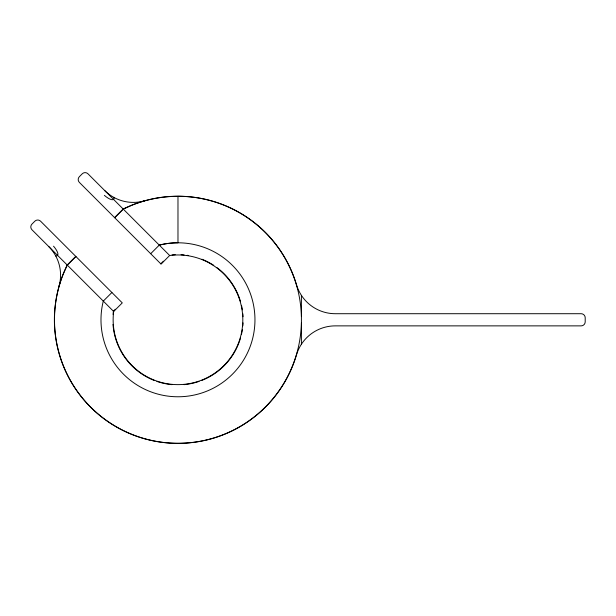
<?xml version="1.0" encoding="UTF-8"?>
<svg xmlns="http://www.w3.org/2000/svg" width="616" height="616" viewBox="0 0 616 616"><rect width="100%" height="100%" fill="white"/><g stroke="black" fill="none" stroke-linecap="round" stroke-linejoin="round"><path stroke-width="0.92" d="M75.791 256.41L67.198 265.003A123.585 123.585 0 0 0 132.871 434.858A123.585 123.585 0 0 0 296.473 354.885A40.517 40.517 0 0 1 335.327 325.872L581.15 325.872A4.05 4.05 0 0 0 585.2 321.822L585.2 317.771A4.05 4.05 0 0 0 581.15 313.713L335.327 313.713A40.517 40.517 0 0 1 296.473 284.7A123.585 123.585 0 0 0 123.185 209.017L114.591 217.61M75.876 256.495L67.283 265.088L63.163 274.343A123.485 123.485 0 0 0 153.269 440.779A123.485 123.485 0 0 0 301.409 322.969M114.668 217.694L123.269 209.101L131.932 205.22A123.385 123.385 0 0 1 177.978 196.327L177.978 242.804A77.092 77.092 0 0 0 163.548 244.167L159.274 245.106L150.681 253.707M111.889 292.508L103.288 301.101A76.985 76.985 0 0 0 171.687 396.519A76.985 76.985 0 0 0 254.701 313.498A76.985 76.985 0 0 0 159.282 245.106M115.392 309.232L113.406 311.211A65.011 65.011 0 0 0 113.059 314.422M160.799 263.817L163.44 261.176M113.675 311.48L122.276 302.887L40.579 221.198A4.05 4.05 0 0 0 34.85 221.198L31.986 224.062A4.05 4.05 0 0 0 31.986 229.791L113.675 311.48A64.834 64.834 0 0 0 175.198 384.569A64.834 64.834 0 0 0 242.75 317.017A64.834 64.834 0 0 0 169.662 255.494L87.972 173.804A4.05 4.05 0 0 0 82.244 173.804L79.379 176.669A4.05 4.05 0 0 0 79.379 182.405L161.069 264.095L169.662 255.494M301.409 295.372L301.409 344.221M144.367 200.87A40.517 40.517 0 0 1 104.689 190.529M48.703 246.515A40.517 40.517 0 0 1 59.044 286.186M177.978 196.296A123.485 123.485 0 0 1 301.409 316.624M243.043 322.861A65.134 65.134 0 0 1 242.827 325.926M242.35 329.729A65.134 65.134 0 0 1 241.487 334.249M240.533 337.968A65.134 65.134 0 0 1 201.948 380.357M199.068 381.42A65.134 65.134 0 0 1 184.107 384.638M171.849 384.638A65.134 65.134 0 0 1 156.88 381.42M154 380.357A65.134 65.134 0 0 1 113.005 324.393M172.056 254.924A65.134 65.134 0 0 1 175.275 254.708M181.042 254.724A65.134 65.134 0 0 1 184.107 254.939M187.149 255.301A65.134 65.134 0 0 1 188.665 255.54M201.956 259.228A65.134 65.134 0 0 1 213.737 265.35M217.14 267.737A65.134 65.134 0 0 1 240.533 301.624M241.495 305.336A65.134 65.134 0 0 1 242.358 309.856M242.827 313.667A65.134 65.134 0 0 1 243.043 316.724M53.538 246.184A12.82 4.073 44.1 0 1 55.509 255.879M114.06 197.328A12.82 4.073 45.9 0 1 104.366 195.357"/></g></svg>
